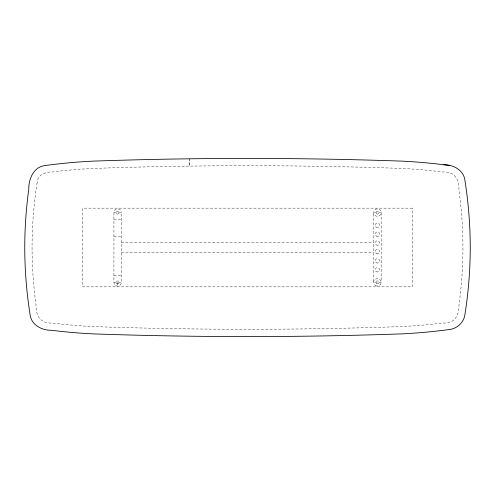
<?xml version="1.0" encoding="UTF-8"?>
<svg xmlns="http://www.w3.org/2000/svg" width="495" height="495" viewBox="0 0 495 495"><rect width="100%" height="100%" fill="white"/><g stroke="black" fill="none" stroke-linecap="round" stroke-linejoin="round"><path stroke-width="0.37" stroke-dasharray="2.48 1.86" d="M113.924 212.609L121.349 212.609L121.349 282.391A3.713 3.713 0 0 1 117.637 286.104A3.713 3.713 0 0 1 113.924 282.391L113.924 212.609A3.713 3.713 0 0 1 117.637 208.896A3.713 3.713 0 0 1 121.349 212.609M113.924 219.198L121.349 219.198M113.924 236.443L121.349 236.443M121.349 242.303L373.744 242.303M121.349 252.697L373.744 252.697M113.924 275.802L121.349 275.802M113.924 282.391L121.349 282.391M189.56 158.827L189.659 166.128L189.659 159.557M117.637 282.391L117.637 286.104M37.168 182.395L36.005 190.321A426.634 426.634 0 0 0 32.057 247.5A426.634 426.634 0 0 0 36.005 304.679C35.795 315.934 40.33 323.631 52.39 323.031A545.354 545.354 0 0 0 93.326 326.57C196.07 330.171 298.93 330.171 401.674 326.57A545.354 545.354 0 0 0 442.61 323.031C454.67 323.631 459.205 315.934 458.995 304.679A426.603 426.603 0 0 0 462.943 247.5A426.603 426.603 0 0 0 458.995 190.321C459.205 179.066 454.67 171.369 442.61 171.969A545.243 545.243 0 0 0 401.674 168.43C298.93 164.829 196.07 164.829 93.326 168.43A545.243 545.243 0 0 0 52.39 171.969C45.812 171.827 37.465 174.63 37.168 182.395M412.347 208.154L82.745 208.154L82.745 286.846L412.347 286.846L412.347 208.154M381.169 212.609L373.694 212.609L373.744 282.391L381.169 282.391L381.169 212.609A3.713 3.713 0 0 0 375.55 209.397A3.713 3.713 0 0 0 375.55 215.826A3.713 3.713 0 0 0 381.119 212.609M376.664 283.678A1.485 1.485 0 0 0 378.892 282.391A1.485 1.485 0 0 0 376.664 281.104A1.485 1.485 0 0 0 376.664 283.678M376.293 253.465A2.228 2.228 0 0 0 379.634 251.534A2.228 2.228 0 0 0 376.293 249.61A2.228 2.228 0 0 0 376.293 253.465M376.293 271.699A2.228 2.228 0 0 0 379.634 269.769A2.228 2.228 0 0 0 376.293 267.844A2.228 2.228 0 0 0 376.293 271.699M376.293 244.976A2.228 2.228 0 0 0 379.634 243.045A2.228 2.228 0 0 0 376.293 241.115A2.228 2.228 0 0 0 376.293 244.976M376.293 236.065A2.228 2.228 0 0 0 379.634 234.135A2.228 2.228 0 0 0 376.293 232.211A2.228 2.228 0 0 0 376.293 236.065M376.293 262.789A2.228 2.228 0 0 0 379.634 260.865A2.228 2.228 0 0 0 376.293 258.935A2.228 2.228 0 0 0 376.293 262.789M376.293 227.156A2.228 2.228 0 0 0 379.634 225.231A2.228 2.228 0 0 0 376.293 223.301A2.228 2.228 0 0 0 376.293 227.156M375.55 285.603A3.713 3.713 0 0 0 381.119 282.391A3.713 3.713 0 0 0 375.55 279.174A3.713 3.713 0 0 0 375.55 285.603M376.664 213.896A1.485 1.485 0 0 0 378.892 212.609A1.485 1.485 0 0 0 376.664 211.322A1.485 1.485 0 0 0 376.664 213.896M116.894 213.896A1.485 1.485 0 0 0 119.122 212.609A1.485 1.485 0 0 0 116.894 211.322A1.485 1.485 0 0 0 116.894 213.896M116.894 283.678A1.485 1.485 0 0 0 119.122 282.391A1.485 1.485 0 0 0 116.894 281.104A1.485 1.485 0 0 0 116.894 283.678"/><path stroke-width="0.74" d="M443.52 164.724C453.383 164.482 464.192 170.348 465.022 181.077A433.96 433.96 0 0 1 470.25 247.5A433.954 433.954 0 0 1 465.022 313.923C464.236 322.053 457.485 328.612 449.423 329.509A553.033 553.033 0 0 1 401.983 333.871C299.036 337.472 195.964 337.472 93.017 333.871A553.008 553.008 0 0 1 51.48 330.276C41.617 330.518 30.808 324.652 29.978 313.923A433.954 433.954 0 0 1 24.75 247.5A433.991 433.991 0 0 1 28.766 189.325C28.586 178.844 33.728 166.462 45.577 165.491A552.94 552.94 0 0 1 93.017 161.129C195.964 157.528 299.036 157.528 401.983 161.129A552.896 552.896 0 0 1 449.423 165.491"/></g></svg>
